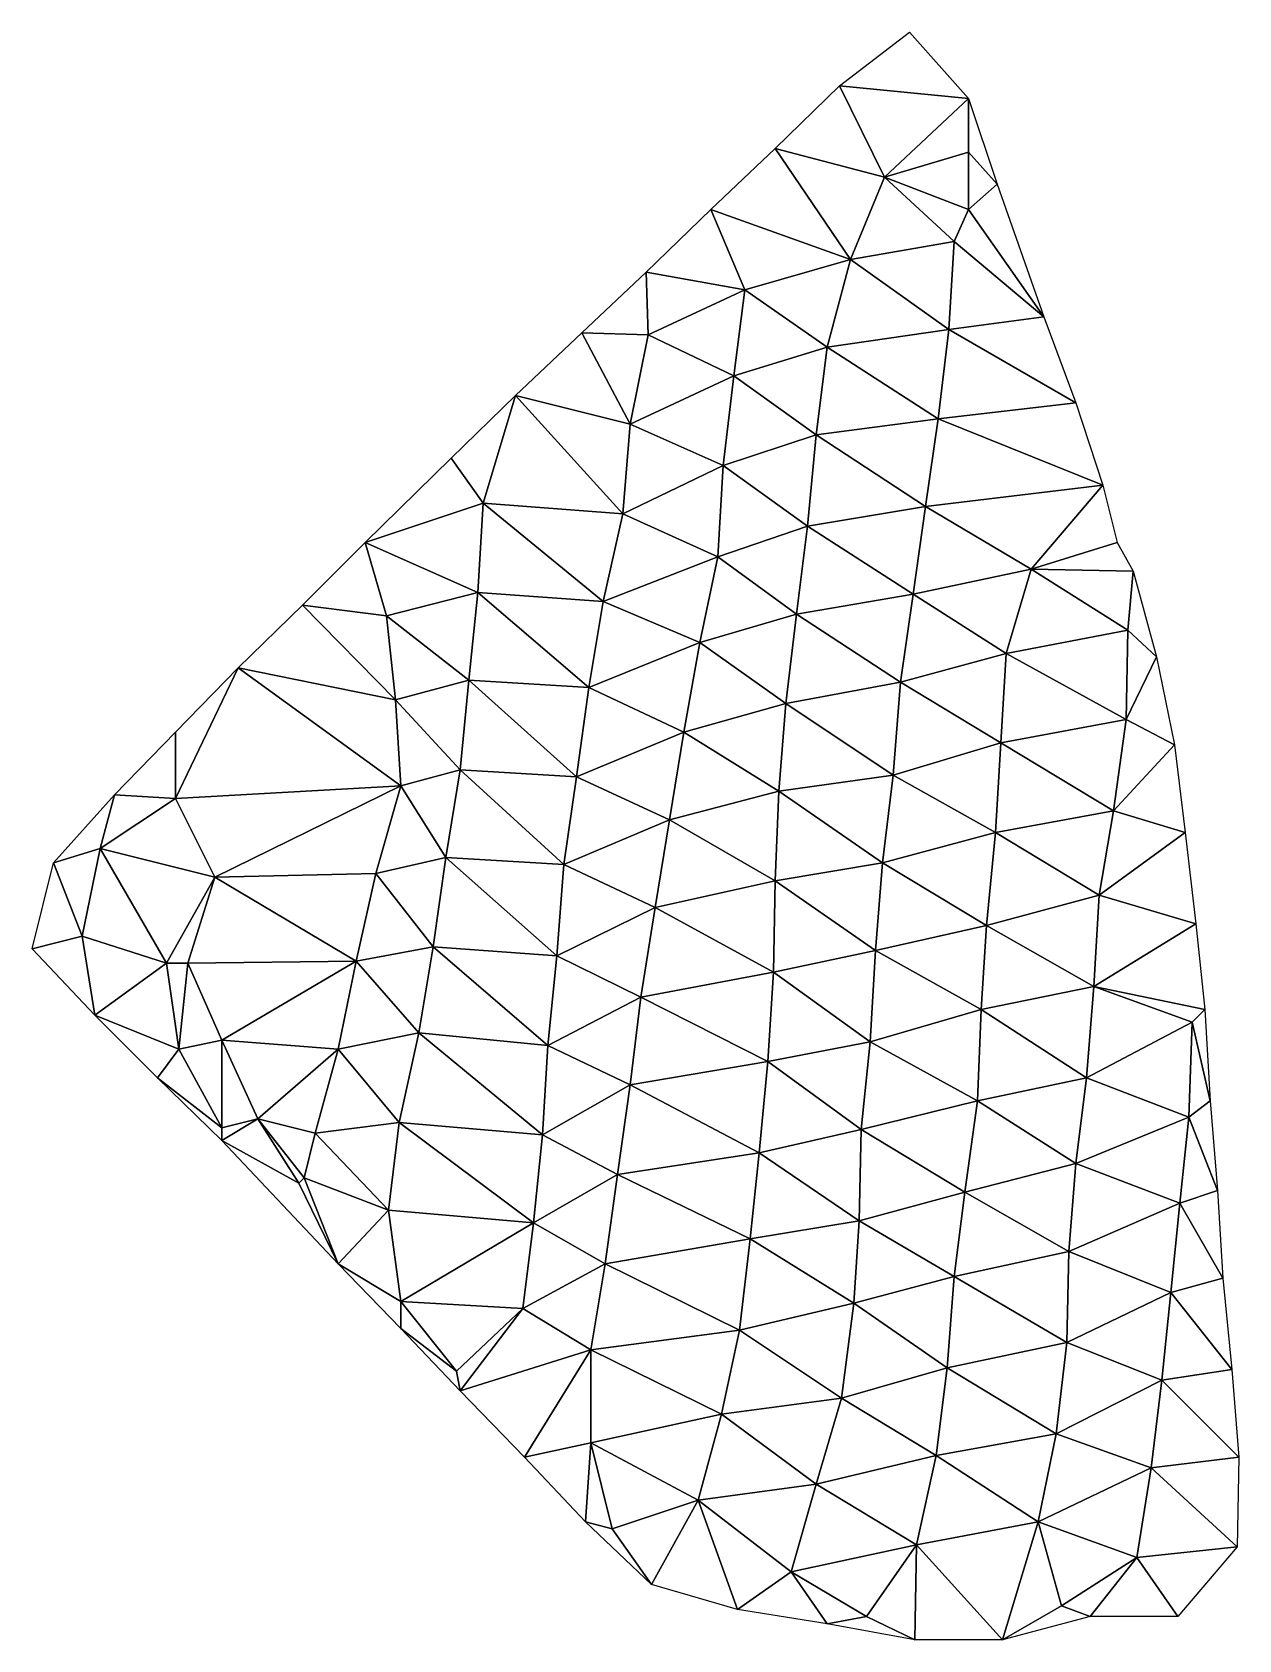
# Model space of a CAD drawing. Extents: x -523 to 151, y -799 to 99.
import ezdxf

# ---------------------------------------------------------------- set-up
doc = ezdxf.new("R2010")
doc.units = 0
doc.layers.add('SURFACE', color=7, linetype='CONTINUOUS')

msp = doc.modelspace()

# ---------------------------------------------------------------- linework, layer by layer
at = {"layer": 'SURFACE', "color": 8}
for points in [[(-72, 69, 100.58), (-33, 99, 100.61), (0, 62, 100.06), (-72, 69, 100.58)], [(-108, 34, 100.38), (-72, 69, 100.58), (-47, 18, 99.82), (-108, 34, 100.38)], [(-47, 18, 99.82), (-72, 69, 100.58), (0, 62, 100.06), (-47, 18, 99.82)], [(0, 32, 99.63), (-47, 18, 99.82), (0, 62, 100.06), (0, 32, 99.63)], [(0, 32, 99.63), (0, 62, 100.06), (16, 14, 99.92), (0, 32, 99.63)], [(-66, -28, 99.69), (-144, 0, 100.55), (-108, 34, 100.38), (-66, -28, 99.69)], [(-66, -28, 99.69), (-108, 34, 100.38), (-47, 18, 99.82), (-66, -28, 99.69)], [(0, 0, 100), (-47, 18, 99.82), (0, 32, 99.63), (0, 0, 100)], [(16, 14, 99.92), (0, 0, 100), (0, 32, 99.63), (16, 14, 99.92)], [(-66, -28, 99.69), (-47, 18, 99.82), (-8, -18, 99.59), (-66, -28, 99.69)], [(0, 0, 100), (-8, -18, 99.59), (-47, 18, 99.82), (0, 0, 100)], [(42, -60, 99.96), (0, 0, 100), (16, 14, 99.92), (42, -60, 99.96)], [(-125, -45, 99.63), (-180, -35, 100.58), (-144, 0, 100.55), (-125, -45, 99.63)], [(-66, -28, 99.69), (-125, -45, 99.63), (-144, 0, 100.55), (-66, -28, 99.69)], [(42, -60, 99.96), (-8, -18, 99.59), (0, 0, 100), (42, -60, 99.96)], [(-11, -67, 99.3), (-66, -28, 99.69), (-8, -18, 99.59), (-11, -67, 99.3)], [(-11, -67, 99.3), (-8, -18, 99.59), (42, -60, 99.96), (-11, -67, 99.3)], [(-179, -70, 99.82), (-216, -69, 100.51), (-180, -35, 100.58), (-179, -70, 99.82)], [(-179, -70, 99.82), (-180, -35, 100.58), (-125, -45, 99.63), (-179, -70, 99.82)], [(-66, -28, 99.69), (-79, -77, 99.56), (-125, -45, 99.63), (-66, -28, 99.69)], [(-79, -77, 99.56), (-66, -28, 99.69), (-11, -67, 99.3), (-79, -77, 99.56)], [(-125, -45, 99.63), (-131, -93, 99.5), (-179, -70, 99.82), (-125, -45, 99.63)], [(-125, -45, 99.63), (-79, -77, 99.56), (-131, -93, 99.5), (-125, -45, 99.63)], [(42, -60, 99.96), (60, -108, 99.96), (-11, -67, 99.3), (42, -60, 99.96)], [(-189, -120, 99.63), (-253, -104, 100.15), (-216, -69, 100.51), (-189, -120, 99.63)], [(-189, -120, 99.63), (-216, -69, 100.51), (-179, -70, 99.82), (-189, -120, 99.63)], [(-179, -70, 99.82), (-131, -93, 99.5), (-189, -120, 99.63), (-179, -70, 99.82)], [(-11, -67, 99.3), (-17, -117, 99.23), (-79, -77, 99.56), (-11, -67, 99.3)], [(-11, -67, 99.3), (60, -108, 99.96), (-17, -117, 99.23), (-11, -67, 99.3)], [(-79, -77, 99.56), (-85, -126, 99.43), (-131, -93, 99.5), (-79, -77, 99.56)], [(-17, -117, 99.23), (-85, -126, 99.43), (-79, -77, 99.56), (-17, -117, 99.23)], [(-137, -143, 99.5), (-189, -120, 99.63), (-131, -93, 99.5), (-137, -143, 99.5)], [(-137, -143, 99.5), (-131, -93, 99.5), (-85, -126, 99.43), (-137, -143, 99.5)], [(-289, -139, 99.92), (-253, -104, 100.15), (-271, -164, 99.3), (-289, -139, 99.92)], [(-271, -164, 99.3), (-253, -104, 100.15), (-193, -170, 99.59), (-271, -164, 99.3)], [(-189, -120, 99.63), (-193, -170, 99.59), (-253, -104, 100.15), (-189, -120, 99.63)], [(-17, -117, 99.23), (60, -108, 99.96), (75, -154, 99.86), (-17, -117, 99.23)], [(-189, -120, 99.63), (-137, -143, 99.5), (-193, -170, 99.59), (-189, -120, 99.63)], [(-17, -117, 99.23), (-24, -166, 99.07), (-85, -126, 99.43), (-17, -117, 99.23)], [(75, -154, 99.86), (-24, -166, 99.07), (-17, -117, 99.23), (75, -154, 99.86)], [(-137, -143, 99.5), (-85, -126, 99.43), (-90, -177, 99.33), (-137, -143, 99.5)], [(-90, -177, 99.33), (-85, -126, 99.43), (-24, -166, 99.07), (-90, -177, 99.33)], [(-337, -186, 99.53), (-289, -139, 99.92), (-271, -164, 99.3), (-337, -186, 99.53)], [(-137, -143, 99.5), (-140, -194, 99.2), (-193, -170, 99.59), (-137, -143, 99.5)], [(-140, -194, 99.2), (-137, -143, 99.5), (-90, -177, 99.33), (-140, -194, 99.2)], [(35, -201, 99.1), (-24, -166, 99.07), (75, -154, 99.86), (35, -201, 99.1)], [(75, -154, 99.86), (83, -186, 99.3), (35, -201, 99.1), (75, -154, 99.86)], [(-274, -214, 98.77), (-337, -186, 99.53), (-271, -164, 99.3), (-274, -214, 98.77)], [(-274, -214, 98.77), (-271, -164, 99.3), (-204, -219, 98.94), (-274, -214, 98.77)], [(-271, -164, 99.3), (-193, -170, 99.59), (-204, -219, 98.94), (-271, -164, 99.3)], [(-204, -219, 98.94), (-193, -170, 99.59), (-140, -194, 99.2), (-204, -219, 98.94)], [(-90, -177, 99.33), (-24, -166, 99.07), (-31, -215, 98.77), (-90, -177, 99.33)], [(-31, -215, 98.77), (-24, -166, 99.07), (35, -201, 99.1), (-31, -215, 98.77)], [(-90, -177, 99.33), (-96, -226, 98.94), (-140, -194, 99.2), (-90, -177, 99.33)], [(-90, -177, 99.33), (-31, -215, 98.77), (-96, -226, 98.94), (-90, -177, 99.33)], [(-337, -186, 99.53), (-325, -227, 98.94), (-372, -221, 99.14), (-337, -186, 99.53)], [(-337, -186, 99.53), (-274, -214, 98.77), (-325, -227, 98.94), (-337, -186, 99.53)], [(35, -201, 99.1), (83, -186, 99.3), (92, -202, 99.69), (35, -201, 99.1)], [(-204, -219, 98.94), (-140, -194, 99.2), (-150, -242, 98.68), (-204, -219, 98.94)], [(-150, -242, 98.68), (-140, -194, 99.2), (-96, -226, 98.94), (-150, -242, 98.68)], [(35, -201, 99.1), (21, -248, 98.68), (-31, -215, 98.77), (35, -201, 99.1)], [(89, -235, 98.68), (21, -248, 98.68), (35, -201, 99.1), (89, -235, 98.68)], [(35, -201, 99.1), (92, -202, 99.69), (89, -235, 98.68), (35, -201, 99.1)], [(89, -235, 98.68), (92, -202, 99.69), (105, -250, 99.04), (89, -235, 98.68)], [(-274, -214, 98.77), (-279, -263, 98.12), (-325, -227, 98.94), (-274, -214, 98.77)], [(-212, -267, 98.41), (-279, -263, 98.12), (-274, -214, 98.77), (-212, -267, 98.41)], [(-274, -214, 98.77), (-204, -219, 98.94), (-212, -267, 98.41), (-274, -214, 98.77)], [(-38, -264, 98.09), (-96, -226, 98.94), (-31, -215, 98.77), (-38, -264, 98.09)], [(-38, -264, 98.09), (-31, -215, 98.77), (21, -248, 98.68), (-38, -264, 98.09)], [(-320, -274, 98.25), (-408, -256, 98.81), (-372, -221, 99.14), (-320, -274, 98.25)], [(-372, -221, 99.14), (-325, -227, 98.94), (-320, -274, 98.25), (-372, -221, 99.14)], [(-212, -267, 98.41), (-204, -219, 98.94), (-150, -242, 98.68), (-212, -267, 98.41)], [(-320, -274, 98.25), (-325, -227, 98.94), (-279, -263, 98.12), (-320, -274, 98.25)], [(-150, -242, 98.68), (-96, -226, 98.94), (-102, -276, 98.41), (-150, -242, 98.68)], [(-38, -264, 98.09), (-102, -276, 98.41), (-96, -226, 98.94), (-38, -264, 98.09)], [(-159, -292, 97.76), (-212, -267, 98.41), (-150, -242, 98.68), (-159, -292, 97.76)], [(-159, -292, 97.76), (-150, -242, 98.68), (-102, -276, 98.41), (-159, -292, 97.76)], [(21, -248, 98.68), (89, -235, 98.68), (88, -285, 98.02), (21, -248, 98.68)], [(89, -235, 98.68), (105, -250, 99.04), (88, -285, 98.02), (89, -235, 98.68)], [(18, -298, 98.12), (-38, -264, 98.09), (21, -248, 98.68), (18, -298, 98.12)], [(88, -285, 98.02), (18, -298, 98.12), (21, -248, 98.68), (88, -285, 98.02)], [(105, -250, 99.04), (115, -299, 98.41), (88, -285, 98.02), (105, -250, 99.04)], [(-317, -322, 97.5), (-443, -329, 97.4), (-408, -256, 98.81), (-317, -322, 97.5)], [(-443, -292, 98.48), (-408, -256, 98.81), (-443, -329, 97.4), (-443, -292, 98.48)], [(-320, -274, 98.25), (-317, -322, 97.5), (-408, -256, 98.81), (-320, -274, 98.25)], [(-320, -274, 98.25), (-279, -263, 98.12), (-284, -313, 97.53), (-320, -274, 98.25)], [(-219, -317, 97.63), (-284, -313, 97.53), (-279, -263, 98.12), (-219, -317, 97.63)], [(-212, -267, 98.41), (-219, -317, 97.63), (-279, -263, 98.12), (-212, -267, 98.41)], [(-212, -267, 98.41), (-159, -292, 97.76), (-219, -317, 97.63), (-212, -267, 98.41)], [(-38, -264, 98.09), (-42, -316, 97.53), (-102, -276, 98.41), (-38, -264, 98.09)], [(-42, -316, 97.53), (-38, -264, 98.09), (18, -298, 98.12), (-42, -316, 97.53)], [(-320, -274, 98.25), (-284, -313, 97.53), (-317, -322, 97.5), (-320, -274, 98.25)], [(-102, -276, 98.41), (-106, -325, 97.66), (-159, -292, 97.76), (-102, -276, 98.41)], [(-106, -325, 97.66), (-102, -276, 98.41), (-42, -316, 97.53), (-106, -325, 97.66)], [(18, -298, 98.12), (88, -285, 98.02), (81, -336, 97.4), (18, -298, 98.12)], [(81, -336, 97.4), (88, -285, 98.02), (115, -299, 98.41), (81, -336, 97.4)], [(-443, -329, 97.4), (-477, -327, 98.15), (-443, -292, 98.48), (-443, -329, 97.4)], [(-219, -317, 97.63), (-159, -292, 97.76), (-167, -341, 97.13), (-219, -317, 97.63)], [(-106, -325, 97.66), (-167, -341, 97.13), (-159, -292, 97.76), (-106, -325, 97.66)], [(18, -298, 98.12), (15, -348, 97.5), (-42, -316, 97.53), (18, -298, 98.12)], [(81, -336, 97.4), (15, -348, 97.5), (18, -298, 98.12), (81, -336, 97.4)], [(81, -336, 97.4), (115, -299, 98.41), (121, -348, 97.82), (81, -336, 97.4)], [(-284, -313, 97.53), (-292, -362, 96.97), (-317, -322, 97.5), (-284, -313, 97.53)], [(-292, -362, 96.97), (-284, -313, 97.53), (-226, -366, 97.07), (-292, -362, 96.97)], [(-219, -317, 97.63), (-226, -366, 97.07), (-284, -313, 97.53), (-219, -317, 97.63)], [(-421, -373, 96.9), (-443, -329, 97.4), (-317, -322, 97.5), (-421, -373, 96.9)], [(-421, -373, 96.9), (-317, -322, 97.5), (-331, -371, 97.07), (-421, -373, 96.9)], [(-292, -362, 96.97), (-331, -371, 97.07), (-317, -322, 97.5), (-292, -362, 96.97)], [(-219, -317, 97.63), (-167, -341, 97.13), (-226, -366, 97.07), (-219, -317, 97.63)], [(-106, -325, 97.66), (-42, -316, 97.53), (-48, -365, 96.81), (-106, -325, 97.66)], [(15, -348, 97.5), (-48, -365, 96.81), (-42, -316, 97.53), (15, -348, 97.5)], [(-477, -327, 98.15), (-485, -357, 97.13), (-511, -365, 97.56), (-477, -327, 98.15)], [(-485, -357, 97.13), (-477, -327, 98.15), (-443, -329, 97.4), (-485, -357, 97.13)], [(-421, -373, 96.9), (-485, -357, 97.13), (-443, -329, 97.4), (-421, -373, 96.9)], [(-108, -375, 96.97), (-167, -341, 97.13), (-106, -325, 97.66), (-108, -375, 96.97)], [(-108, -375, 96.97), (-106, -325, 97.66), (-48, -365, 96.81), (-108, -375, 96.97)], [(-226, -366, 97.07), (-167, -341, 97.13), (-175, -390, 96.61), (-226, -366, 97.07)], [(-108, -375, 96.97), (-175, -390, 96.61), (-167, -341, 97.13), (-108, -375, 96.97)], [(73, -383, 96.74), (15, -348, 97.5), (81, -336, 97.4), (73, -383, 96.74)], [(73, -383, 96.74), (81, -336, 97.4), (121, -348, 97.82), (73, -383, 96.74)], [(15, -348, 97.5), (10, -400, 96.9), (-48, -365, 96.81), (15, -348, 97.5)], [(73, -383, 96.74), (10, -400, 96.9), (15, -348, 97.5), (73, -383, 96.74)], [(127, -399, 97.4), (73, -383, 96.74), (121, -348, 97.82), (127, -399, 97.4)], [(-511, -365, 97.56), (-485, -357, 97.13), (-495, -406, 96.67), (-511, -365, 97.56)], [(-495, -406, 96.67), (-485, -357, 97.13), (-448, -421, 96.35), (-495, -406, 96.67)], [(-421, -373, 96.9), (-448, -421, 96.35), (-485, -357, 97.13), (-421, -373, 96.9)], [(-495, -406, 96.67), (-523, -413, 97.3), (-511, -365, 97.56), (-495, -406, 96.67)], [(-292, -362, 96.97), (-299, -412, 96.31), (-331, -371, 97.07), (-292, -362, 96.97)], [(-230, -417, 96.48), (-299, -412, 96.31), (-292, -362, 96.97), (-230, -417, 96.48)], [(-226, -366, 97.07), (-230, -417, 96.48), (-292, -362, 96.97), (-226, -366, 97.07)], [(-230, -417, 96.48), (-226, -366, 97.07), (-175, -390, 96.61), (-230, -417, 96.48)], [(-108, -375, 96.97), (-48, -365, 96.81), (-52, -414, 96.25), (-108, -375, 96.97)], [(10, -400, 96.9), (-52, -414, 96.25), (-48, -365, 96.81), (10, -400, 96.9)], [(-436, -421, 96.18), (-448, -421, 96.35), (-421, -373, 96.9), (-436, -421, 96.18)], [(-436, -421, 96.18), (-421, -373, 96.9), (-342, -420, 96.41), (-436, -421, 96.18)], [(-421, -373, 96.9), (-331, -371, 97.07), (-342, -420, 96.41), (-421, -373, 96.9)], [(-299, -412, 96.31), (-342, -420, 96.41), (-331, -371, 97.07), (-299, -412, 96.31)], [(-108, -375, 96.97), (-109, -426, 96.45), (-175, -390, 96.61), (-108, -375, 96.97)], [(-52, -414, 96.25), (-109, -426, 96.45), (-108, -375, 96.97), (-52, -414, 96.25)], [(70, -434, 96.18), (10, -400, 96.9), (73, -383, 96.74), (70, -434, 96.18)], [(70, -434, 96.18), (73, -383, 96.74), (127, -399, 97.4), (70, -434, 96.18)], [(-230, -417, 96.48), (-175, -390, 96.61), (-183, -440, 95.92), (-230, -417, 96.48)], [(-183, -440, 95.92), (-175, -390, 96.61), (-109, -426, 96.45), (-183, -440, 95.92)], [(7, -447, 96.38), (-52, -414, 96.25), (10, -400, 96.9), (7, -447, 96.38)], [(70, -434, 96.18), (7, -447, 96.38), (10, -400, 96.9), (70, -434, 96.18)], [(70, -434, 96.18), (127, -399, 97.4), (132, -447, 96.74), (70, -434, 96.18)], [(-495, -406, 96.67), (-488, -450, 96.41), (-523, -413, 97.3), (-495, -406, 96.67)], [(-495, -406, 96.67), (-448, -421, 96.35), (-488, -450, 96.41), (-495, -406, 96.67)], [(-299, -412, 96.31), (-307, -460, 95.76), (-342, -420, 96.41), (-299, -412, 96.31)], [(-235, -467, 95.95), (-307, -460, 95.76), (-299, -412, 96.31), (-235, -467, 95.95)], [(-235, -467, 95.95), (-299, -412, 96.31), (-230, -417, 96.48), (-235, -467, 95.95)], [(-448, -421, 96.35), (-441, -469, 95.66), (-488, -450, 96.41), (-448, -421, 96.35)], [(-436, -421, 96.18), (-441, -469, 95.66), (-448, -421, 96.35), (-436, -421, 96.18)], [(-436, -421, 96.18), (-417, -464, 95.92), (-441, -469, 95.66), (-436, -421, 96.18)], [(-417, -464, 95.92), (-436, -421, 96.18), (-342, -420, 96.41), (-417, -464, 95.92)], [(-417, -464, 95.92), (-342, -420, 96.41), (-352, -469, 95.76), (-417, -464, 95.92)], [(-352, -469, 95.76), (-342, -420, 96.41), (-307, -460, 95.76), (-352, -469, 95.76)], [(-235, -467, 95.95), (-230, -417, 96.48), (-183, -440, 95.92), (-235, -467, 95.95)], [(-52, -414, 96.25), (-55, -465, 95.69), (-109, -426, 96.45), (-52, -414, 96.25)], [(7, -447, 96.38), (-55, -465, 95.69), (-52, -414, 96.25), (7, -447, 96.38)], [(-183, -440, 95.92), (-109, -426, 96.45), (-112, -476, 95.89), (-183, -440, 95.92)], [(-55, -465, 95.69), (-112, -476, 95.89), (-109, -426, 96.45), (-55, -465, 95.69)], [(-235, -467, 95.95), (-183, -440, 95.92), (-189, -489, 95.36), (-235, -467, 95.95)], [(-189, -489, 95.36), (-183, -440, 95.92), (-112, -476, 95.89), (-189, -489, 95.36)], [(70, -434, 96.18), (66, -485, 95.43), (7, -447, 96.38), (70, -434, 96.18)], [(70, -434, 96.18), (125, -454, 96.38), (66, -485, 95.43), (70, -434, 96.18)], [(70, -434, 96.18), (132, -447, 96.74), (125, -454, 96.38), (70, -434, 96.18)], [(7, -447, 96.38), (5, -498, 95.69), (-55, -465, 95.69), (7, -447, 96.38)], [(66, -485, 95.43), (5, -498, 95.69), (7, -447, 96.38), (66, -485, 95.43)], [(132, -447, 96.74), (135, -498, 96.31), (125, -454, 96.38), (132, -447, 96.74)], [(-441, -469, 95.66), (-453, -485, 95.82), (-488, -450, 96.41), (-441, -469, 95.66)], [(66, -485, 95.43), (125, -454, 96.38), (123, -507, 95.63), (66, -485, 95.43)], [(123, -507, 95.63), (125, -454, 96.38), (135, -498, 96.31), (123, -507, 95.63)], [(-441, -469, 95.66), (-417, -464, 95.92), (-417, -513, 95.49), (-441, -469, 95.66)], [(-397, -508, 95.63), (-417, -513, 95.49), (-417, -464, 95.92), (-397, -508, 95.63)], [(-397, -508, 95.63), (-417, -464, 95.92), (-352, -469, 95.76), (-397, -508, 95.63)], [(-307, -460, 95.76), (-318, -510, 95.33), (-352, -469, 95.76), (-307, -460, 95.76)], [(-307, -460, 95.76), (-238, -517, 95.46), (-318, -510, 95.33), (-307, -460, 95.76)], [(-235, -467, 95.95), (-238, -517, 95.46), (-307, -460, 95.76), (-235, -467, 95.95)], [(-55, -465, 95.69), (-60, -514, 95.2), (-112, -476, 95.89), (-55, -465, 95.69)], [(5, -498, 95.69), (-60, -514, 95.2), (-55, -465, 95.69), (5, -498, 95.69)], [(-441, -469, 95.66), (-417, -513, 95.49), (-453, -485, 95.82), (-441, -469, 95.66)], [(-397, -508, 95.63), (-352, -469, 95.76), (-365, -516, 95.46), (-397, -508, 95.63)], [(-365, -516, 95.46), (-352, -469, 95.76), (-318, -510, 95.33), (-365, -516, 95.46)], [(-235, -467, 95.95), (-189, -489, 95.36), (-238, -517, 95.46), (-235, -467, 95.95)], [(-189, -489, 95.36), (-112, -476, 95.89), (-117, -527, 95.26), (-189, -489, 95.36)], [(-60, -514, 95.2), (-117, -527, 95.26), (-112, -476, 95.89), (-60, -514, 95.2)], [(-417, -520, 95.63), (-453, -485, 95.82), (-417, -513, 95.49), (-417, -520, 95.63)], [(-238, -517, 95.46), (-189, -489, 95.36), (-196, -539, 95.07), (-238, -517, 95.46)], [(-117, -527, 95.26), (-196, -539, 95.07), (-189, -489, 95.36), (-117, -527, 95.26)], [(66, -485, 95.43), (60, -533, 94.84), (5, -498, 95.69), (66, -485, 95.43)], [(60, -533, 94.84), (66, -485, 95.43), (123, -507, 95.63), (60, -533, 94.84)], [(5, -498, 95.69), (-2, -549, 95.13), (-60, -514, 95.2), (5, -498, 95.69)], [(60, -533, 94.84), (-2, -549, 95.13), (5, -498, 95.69), (60, -533, 94.84)], [(123, -507, 95.63), (135, -498, 96.31), (139, -548, 95.79), (123, -507, 95.63)], [(-374, -544, 95.1), (-417, -520, 95.63), (-397, -508, 95.63), (-374, -544, 95.1)], [(-417, -520, 95.63), (-417, -513, 95.49), (-397, -508, 95.63), (-417, -520, 95.63)], [(-397, -508, 95.63), (-371, -541, 95.36), (-374, -544, 95.1), (-397, -508, 95.63)], [(-397, -508, 95.63), (-365, -516, 95.46), (-371, -541, 95.36), (-397, -508, 95.63)], [(-318, -510, 95.33), (-324, -559, 95.2), (-365, -516, 95.46), (-318, -510, 95.33)], [(-243, -566, 95.13), (-324, -559, 95.2), (-318, -510, 95.33), (-243, -566, 95.13)], [(-238, -517, 95.46), (-243, -566, 95.13), (-318, -510, 95.33), (-238, -517, 95.46)], [(60, -533, 94.84), (123, -507, 95.63), (118, -555, 95.07), (60, -533, 94.84)], [(118, -555, 95.07), (123, -507, 95.63), (139, -548, 95.79), (118, -555, 95.07)], [(-374, -544, 95.1), (-352, -589, 95.2), (-417, -520, 95.63), (-374, -544, 95.1)], [(-324, -559, 95.2), (-371, -541, 95.36), (-365, -516, 95.46), (-324, -559, 95.2)], [(-238, -517, 95.46), (-196, -539, 95.07), (-243, -566, 95.13), (-238, -517, 95.46)], [(-60, -514, 95.2), (-61, -565, 94.94), (-117, -527, 95.26), (-60, -514, 95.2)], [(-2, -549, 95.13), (-61, -565, 94.94), (-60, -514, 95.2), (-2, -549, 95.13)], [(-196, -539, 95.07), (-117, -527, 95.26), (-122, -575, 95.03), (-196, -539, 95.07)], [(-122, -575, 95.03), (-117, -527, 95.26), (-61, -565, 94.94), (-122, -575, 95.03)], [(60, -533, 94.84), (56, -582, 94.74), (-2, -549, 95.13), (60, -533, 94.84)], [(56, -582, 94.74), (60, -533, 94.84), (118, -555, 95.07), (56, -582, 94.74)], [(-374, -544, 95.1), (-371, -541, 95.36), (-352, -589, 95.2), (-374, -544, 95.1)], [(-324, -559, 95.2), (-352, -589, 95.2), (-371, -541, 95.36), (-324, -559, 95.2)], [(-243, -566, 95.13), (-196, -539, 95.07), (-203, -589, 94.74), (-243, -566, 95.13)], [(-122, -575, 95.03), (-203, -589, 94.74), (-196, -539, 95.07), (-122, -575, 95.03)], [(-2, -549, 95.13), (-8, -596, 94.87), (-61, -565, 94.94), (-2, -549, 95.13)], [(-8, -596, 94.87), (-2, -549, 95.13), (56, -582, 94.74), (-8, -596, 94.87)], [(56, -582, 94.74), (118, -555, 95.07), (113, -605, 94.8), (56, -582, 94.74)], [(113, -605, 94.8), (118, -555, 95.07), (142, -597, 95.4), (113, -605, 94.8)], [(118, -555, 95.07), (139, -548, 95.79), (142, -597, 95.4), (118, -555, 95.07)], [(-317, -610, 94.8), (-352, -589, 95.2), (-324, -559, 95.2), (-317, -610, 94.8)], [(-324, -559, 95.2), (-243, -566, 95.13), (-317, -610, 94.8), (-324, -559, 95.2)], [(-122, -575, 95.03), (-61, -565, 94.94), (-64, -611, 94.64), (-122, -575, 95.03)], [(-61, -565, 94.94), (-8, -596, 94.87), (-64, -611, 94.64), (-61, -565, 94.94)], [(-317, -610, 94.8), (-243, -566, 95.13), (-249, -614, 94.84), (-317, -610, 94.8)], [(-249, -614, 94.84), (-243, -566, 95.13), (-203, -589, 94.74), (-249, -614, 94.84)], [(-122, -575, 95.03), (-128, -626, 94.67), (-203, -589, 94.74), (-122, -575, 95.03)], [(-122, -575, 95.03), (-64, -611, 94.64), (-128, -626, 94.67), (-122, -575, 95.03)], [(56, -582, 94.74), (55, -633, 94.35), (-8, -596, 94.87), (56, -582, 94.74)], [(113, -605, 94.8), (55, -633, 94.35), (56, -582, 94.74), (113, -605, 94.8)], [(-317, -610, 94.8), (-317, -625, 94.94), (-352, -589, 95.2), (-317, -610, 94.8)], [(-249, -614, 94.84), (-203, -589, 94.74), (-211, -637, 94.51), (-249, -614, 94.84)], [(-211, -637, 94.51), (-203, -589, 94.74), (-128, -626, 94.67), (-211, -637, 94.51)], [(-64, -611, 94.64), (-8, -596, 94.87), (-12, -647, 94.58), (-64, -611, 94.64)], [(-8, -596, 94.87), (55, -633, 94.35), (-12, -647, 94.58), (-8, -596, 94.87)], [(113, -605, 94.8), (142, -597, 95.4), (147, -648, 94.9), (113, -605, 94.8)], [(-317, -610, 94.8), (-286, -649, 94.71), (-317, -625, 94.94), (-317, -610, 94.8)], [(-249, -614, 94.84), (-286, -649, 94.71), (-317, -610, 94.8), (-249, -614, 94.84)], [(108, -654, 94.44), (55, -633, 94.35), (113, -605, 94.8), (108, -654, 94.44)], [(108, -654, 94.44), (113, -605, 94.8), (147, -648, 94.9), (108, -654, 94.44)], [(-249, -614, 94.84), (-284, -660, 94.61), (-286, -649, 94.71), (-249, -614, 94.84)], [(-249, -614, 94.84), (-211, -637, 94.51), (-284, -660, 94.61), (-249, -614, 94.84)], [(-128, -626, 94.67), (-64, -611, 94.64), (-71, -664, 94.44), (-128, -626, 94.67)], [(-71, -664, 94.44), (-64, -611, 94.64), (-12, -647, 94.58), (-71, -664, 94.44)], [(-317, -625, 94.94), (-286, -649, 94.71), (-284, -660, 94.61), (-317, -625, 94.94)], [(-128, -626, 94.67), (-138, -673, 94.44), (-211, -637, 94.51), (-128, -626, 94.67)], [(-71, -664, 94.44), (-138, -673, 94.44), (-128, -626, 94.67), (-71, -664, 94.44)], [(-211, -637, 94.51), (-248, -697, 94.51), (-284, -660, 94.61), (-211, -637, 94.51)], [(-211, -637, 94.51), (-211, -689, 94.35), (-248, -697, 94.51), (-211, -637, 94.51)], [(-211, -637, 94.51), (-138, -673, 94.44), (-211, -689, 94.35), (-211, -637, 94.51)], [(49, -684, 93.89), (-12, -647, 94.58), (55, -633, 94.35), (49, -684, 93.89)], [(49, -684, 93.89), (55, -633, 94.35), (108, -654, 94.44), (49, -684, 93.89)], [(-71, -664, 94.44), (-12, -647, 94.58), (-18, -696, 94.35), (-71, -664, 94.44)], [(49, -684, 93.89), (-18, -696, 94.35), (-12, -647, 94.58), (49, -684, 93.89)], [(108, -654, 94.44), (102, -703, 94.21), (49, -684, 93.89), (108, -654, 94.44)], [(108, -654, 94.44), (151, -697, 94.8), (102, -703, 94.21), (108, -654, 94.44)], [(108, -654, 94.44), (147, -648, 94.9), (151, -697, 94.8), (108, -654, 94.44)], [(-85, -712, 94.18), (-138, -673, 94.44), (-71, -664, 94.44), (-85, -712, 94.18)], [(-85, -712, 94.18), (-71, -664, 94.44), (-18, -696, 94.35), (-85, -712, 94.18)], [(-211, -689, 94.35), (-138, -673, 94.44), (-151, -721, 94.18), (-211, -689, 94.35)], [(-151, -721, 94.18), (-138, -673, 94.44), (-85, -712, 94.18), (-151, -721, 94.18)], [(-211, -689, 94.35), (-214, -733, 94.61), (-248, -697, 94.51), (-211, -689, 94.35)], [(-211, -689, 94.35), (-199, -737, 94.15), (-214, -733, 94.61), (-211, -689, 94.35)], [(-199, -737, 94.15), (-211, -689, 94.35), (-151, -721, 94.18), (-199, -737, 94.15)], [(39, -733, 93.92), (-18, -696, 94.35), (49, -684, 93.89), (39, -733, 93.92)], [(39, -733, 93.92), (49, -684, 93.89), (102, -703, 94.21), (39, -733, 93.92)], [(-85, -712, 94.18), (-18, -696, 94.35), (-29, -746, 93.98), (-85, -712, 94.18)], [(39, -733, 93.92), (-29, -746, 93.98), (-18, -696, 94.35), (39, -733, 93.92)], [(150, -747, 94.51), (102, -703, 94.21), (151, -697, 94.8), (150, -747, 94.51)], [(39, -733, 93.92), (102, -703, 94.21), (94, -753, 93.85), (39, -733, 93.92)], [(102, -703, 94.21), (150, -747, 94.51), (94, -753, 93.85), (102, -703, 94.21)], [(-85, -712, 94.18), (-99, -761, 93.92), (-151, -721, 94.18), (-85, -712, 94.18)], [(-85, -712, 94.18), (-29, -746, 93.98), (-99, -761, 93.92), (-85, -712, 94.18)], [(-151, -721, 94.18), (-177, -768, 94.21), (-199, -737, 94.15), (-151, -721, 94.18)], [(-151, -721, 94.18), (-129, -782, 94.12), (-177, -768, 94.21), (-151, -721, 94.18)], [(-151, -721, 94.18), (-99, -761, 93.92), (-129, -782, 94.12), (-151, -721, 94.18)], [(-199, -737, 94.15), (-177, -768, 94.21), (-214, -733, 94.61), (-199, -737, 94.15)], [(-29, -746, 93.98), (39, -733, 93.92), (19, -799, 94.18), (-29, -746, 93.98)], [(39, -733, 93.92), (52, -780, 93.59), (19, -799, 94.18), (39, -733, 93.92)], [(94, -753, 93.85), (52, -780, 93.59), (39, -733, 93.92), (94, -753, 93.85)], [(-29, -746, 93.98), (-57, -786, 93.75), (-99, -761, 93.92), (-29, -746, 93.98)], [(-29, -746, 93.98), (-30, -799, 94.05), (-57, -786, 93.75), (-29, -746, 93.98)], [(-29, -746, 93.98), (19, -799, 94.18), (-30, -799, 94.05), (-29, -746, 93.98)], [(68, -786, 94.08), (52, -780, 93.59), (94, -753, 93.85), (68, -786, 94.08)], [(94, -753, 93.85), (117, -786, 94.12), (68, -786, 94.08), (94, -753, 93.85)], [(150, -747, 94.51), (117, -786, 94.12), (94, -753, 93.85), (150, -747, 94.51)], [(-99, -761, 93.92), (-79, -790, 93.95), (-129, -782, 94.12), (-99, -761, 93.92)], [(-57, -786, 93.75), (-79, -790, 93.95), (-99, -761, 93.92), (-57, -786, 93.75)], [(19, -799, 94.18), (52, -780, 93.59), (68, -786, 94.08), (19, -799, 94.18)], [(-30, -799, 94.05), (-79, -790, 93.95), (-57, -786, 93.75), (-30, -799, 94.05)]]:
    msp.add_3dface(points, dxfattribs=at)

doc.saveas('drawing.dxf')
